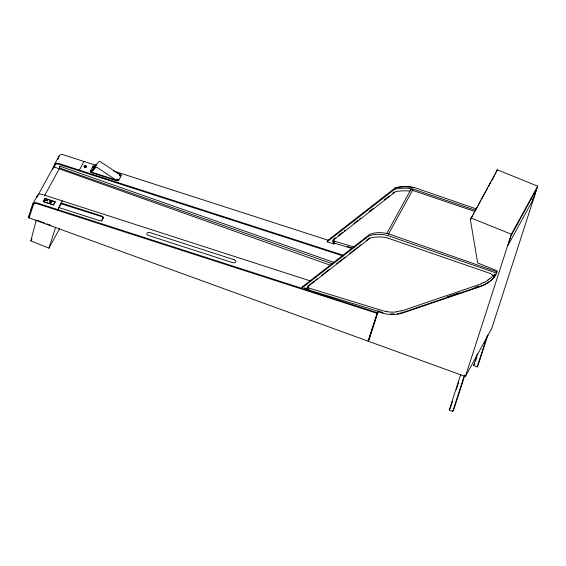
<?xml version="1.0" encoding="UTF-8"?>
<svg xmlns="http://www.w3.org/2000/svg" width="566" height="566" viewBox="0 0 566 566"><rect width="100%" height="100%" fill="white"/><g stroke="black" fill="none" stroke-linecap="round" stroke-linejoin="round"><path stroke-width="0.85" d="M334.499 242.474C333.961 244.406 332.73 240.295 334.173 241.116M43.257 201.659L44.976 198.418L55.121 201.85L53.43 204.934L43.257 201.659L44.976 198.418M53.43 204.934L55.15 201.701M57.442 210.248L62.317 200.909M61.022 203.788L61.185 202.961L101.696 216.028A2.257 1.358 11.4 0 1 103.139 217.945L102.007 220.011A2.257 1.358 11.4 0 1 99.213 220.549L58.708 207.489L58.539 208.309L61.022 203.788L101.583 216.559A2.257 1.358 11.4 0 1 103.033 218.469M79.07 170.783L83.945 161.437M84.928 166.836L85.353 165.965L85.678 166.227L84.928 166.836L85.353 165.965M85.282 166.949L85.707 166.086M332.723 263.876L59.515 167.968L59.939 166.22L333.975 262.426M59.536 228.805L48.917 248.184L30.819 240.861L36.274 220.025L36.047 220.436M304.869 287.556L304.657 288.773M368.303 341.22L377.862 311.625L383.543 313.458A35.446 27.776 28.7 0 0 403.169 312.849L479.975 286.75A45.174 35.403 28.7 0 0 493.729 277.842L495.703 275.352L497.167 270.817L477.654 262.928L470.374 219.608L497.288 169.807L537.7 186.157L491.755 328.414L465.386 376.51L28.3 217.62L32.517 204.552A4.096 3.205 28.7 0 1 36.946 202.883L377.296 312.68L378.201 311.01L383.069 312.581M29.149 217.924L33.472 204.609A3.184 2.497 28.7 0 1 36.429 203.491L377.076 313.359M36.882 197.074L37.25 195.921A4.096 3.205 28.7 0 1 41.672 194.251L310.515 280.977M52.787 169.234L54.152 165.088A4.096 3.205 28.7 0 1 58.574 163.418L343.399 255.294M54.442 167.119L55.107 165.138A3.184 2.497 28.7 0 1 58.057 164.027L343.095 255.952M57.845 159.669L58.885 156.449A4.096 3.205 28.7 0 1 63.307 154.78L95.689 165.23M48.917 248.184L55.73 227.093M377.296 312.68L368.098 341.149L369.372 338.836M368.982 339.989L378.321 311.059M496.927 170.939L497.288 169.807M460.632 374.734L449.234 410.046L450.373 407.937M450.649 407.096L452.545 401.223M456.338 389.472L458.778 381.916M449.248 409.989L452.715 411.454L464.431 375.18M464.495 376.418L453.84 409.395L452.715 411.454M465.386 376.51L511.339 234.26L537.7 186.157M487.934 334.888L478.256 364.858L477.124 366.91L473.643 365.502L477.407 353.849M475.574 360.952L476.919 356.785M477.124 366.91L487.078 336.112M533.179 199.43L536.384 189.511L511.034 235.767L507.829 245.686L533.179 199.43L530.986 198.546M59.939 166.22L59.515 167.968M308.781 289.566C299.86 286.361 308.046 291.398 308.18 287.535M32.672 204.185L37.406 195.553M54.301 164.72L59.034 156.089M36.755 197.534L53.593 166.814L330.494 265.298M30.96 209.37L32.149 207.213M28.3 217.62L29.135 216.092M44.452 195.801L59.239 168.824M30.819 240.861L32.05 238.619M91.275 172.064L95.682 167.628A1.337 1.047 28.7 0 1 97.345 167.614L116.058 180.059L91.275 172.064L94.465 166.248L98.873 161.812A1.337 1.047 28.7 0 1 100.536 161.798L119.249 174.243M92.824 170.324C102.658 153.485 87.1 180.894 95.272 165.477L96.093 166.057M101.901 220.535L102.658 219.155M334.499 242.432L333.862 243.996L327.134 241.824L328.039 240.182L395.393 187.721A39.861 31.236 28.7 0 1 414.369 187.523L476.091 208.847M309.001 289.353L308.399 290.45L307.02 287.252L370.079 238.137A33.543 26.291 28.7 0 1 387.455 237.953L490.97 273.718L494.479 276.944M327.134 241.824L394.495 189.369L395.393 187.721M386.677 233.68L410.817 189.645M388.361 234.366L412.501 190.325L474.527 211.344M470.374 219.608L471.053 218.377M471.478 217.599L472.327 216.056M473.176 214.507L474.018 212.965M474.867 211.415L477.414 206.774M478.263 205.225L480.803 200.583M481.652 199.041L484.199 194.4M485.041 192.85L487.588 188.209M488.437 186.66L490.977 182.019M491.826 180.476L494.373 175.835M495.215 174.286L496.064 172.743M473.643 365.502L474.768 363.443M95.696 165.131L92.987 169.807L93.326 169.467M95.413 165.597L96.156 164.847M92.675 170.21L93.567 169.581M333.905 238.916L335.291 237.84M392.811 193.041L394.198 191.966M338.588 235.449L342.741 232.209M344.128 231.133L345.515 230.051M353.835 223.577L357.988 220.337M359.375 219.261L360.761 218.179M369.082 211.705L373.235 208.465M384.328 199.826L389.175 196.048M314.399 281.033L307.465 286.431L308.13 287.96M315.786 279.951L317.172 278.875M321.325 275.635L329.645 269.161M336.572 263.763L344.892 257.289M349.738 253.511L358.059 247.031M359.445 245.955L360.832 244.873M366.372 240.557L369.839 237.854M487.892 279.901L489.123 278.953M483.852 282.377L481.036 283.637M446.807 297.016L459.189 292.806M474.874 287.478L478.999 286.078M333.141 241.838L334.372 241.208L333.685 240.833M401.273 310.741L396.858 311.633M119.744 175.262C118.344 175.573 120.912 176.521 120.282 175.432M495.533 275.005L494.245 274.149M385.793 311.222L387.399 311.491M384.18 311.151L385.729 311.477M494.344 276.555L493.785 276.3L494.903 274.821L493.587 276.116L493.156 275.274A1.196 0.708 50.6 0 1 493.227 274.857M354.507 247.137L333.876 240.989L333.211 239.46M334.046 243.019L352.512 248.665M308.491 287.91L383.38 310.89M308.329 289.898L378.003 311.201M113.306 170.911L328.039 240.182M347.368 246.415L351.571 247.774M117.091 173.097L120.416 174.172A1.535 0.927 11.4 0 1 121.4 175.474L118.711 180.377A1.535 0.927 11.4 0 1 116.808 180.752L91.055 172.439A1.295 0.778 11.4 0 1 90.22 171.342L93.057 166.178A1.295 0.778 11.4 0 1 94.656 165.859M85.325 166.114L85.678 166.227M84.957 166.687L85.31 166.8M44.947 198.567L55.121 201.85M43.285 201.51L53.459 204.793M475.313 210.255L413.47 189.164A39.861 31.236 28.7 0 0 394.495 189.369M412.501 190.325L413.145 190.544M37.08 220.315L44.381 222.969M46.808 223.853L50.862 225.325M470.926 217.91L511.339 234.26M333.862 243.996L332.475 240.791L395.542 191.683A46.504 36.45 28.7 0 1 409.94 191.089M397.332 313.635A35.446 27.776 28.7 0 0 403.501 312.227L480.315 286.134A45.174 35.403 28.7 0 0 489.286 281.543M394.056 313.889A35.446 27.776 28.7 0 1 390.703 313.84M85.82 166.312A1.132 0.686 11.4 0 1 86.039 167.387A1.132 0.686 11.4 0 1 84.327 167.126A1.132 0.686 11.4 0 1 84.702 166.135M494.068 277.227A45.174 35.403 28.7 0 1 490.58 280.552M101.654 220.832A2.257 1.358 11.4 0 1 101.286 221.058M410.824 190.417A0.941 0.743 28.7 0 1 411.595 189.391A0.941 0.743 28.7 0 1 412.381 190.692M395.231 188.032A39.861 31.236 28.7 0 1 414.199 187.834M377.671 313.069A1.507 1.182 28.7 0 1 377.819 312.793M492.703 275.918A43.341 33.967 28.7 0 1 489.357 279.109M488.118 280.057A43.341 33.967 28.7 0 1 484.043 282.547M481.072 283.884A43.341 33.967 28.7 0 1 479.494 284.465L402.723 310.55A33.606 26.34 28.7 0 1 401.294 310.989M396.858 311.887A33.606 26.34 28.7 0 1 387.349 311.753M90.885 170.663L91.607 170.84L90.885 170.663M90.822 170.96L91.536 171.194L90.864 170.911M93.022 166.949C93.588 167.635 93.864 166.008 93.022 166.949M117.084 179.542C117.749 181.042 118.768 178.785 117.084 179.542M117.148 179.252C117.813 180.745 118.825 178.488 117.148 179.252M119.391 175.149C120.056 176.649 121.074 174.392 119.391 175.149M44.947 200.01L47.438 200.81L44.947 200.01M302.577 286.637L301.671 288.285L369.032 235.824A31.335 24.557 28.7 0 1 388.007 235.626L496.432 273.088L497.111 271.85L388.906 233.977A31.335 24.557 28.7 0 0 369.938 234.183L302.577 286.637M234.091 259.709L150.259 232.661A2.639 1.592 11.4 0 0 146.983 233.298A2.639 1.592 11.4 0 0 148.681 235.541L232.513 262.589A2.639 1.592 11.4 0 0 235.789 261.952A2.639 1.592 11.4 0 0 234.091 259.709M50.056 202.189A0.757 0.453 11.4 0 0 51.336 202.239A0.757 0.453 11.4 0 0 50.537 201.503A0.757 0.453 11.4 0 0 50.056 202.189M50.091 202.041A0.757 0.453 11.4 0 0 51.364 202.09A0.757 0.453 11.4 0 0 50.572 201.362A0.757 0.453 11.4 0 0 50.091 202.041M84.476 166.737A1.132 0.686 11.4 0 0 86.372 166.722A1.132 0.686 11.4 0 0 85.063 165.668A1.132 0.686 11.4 0 0 84.476 166.737"/></g></svg>
